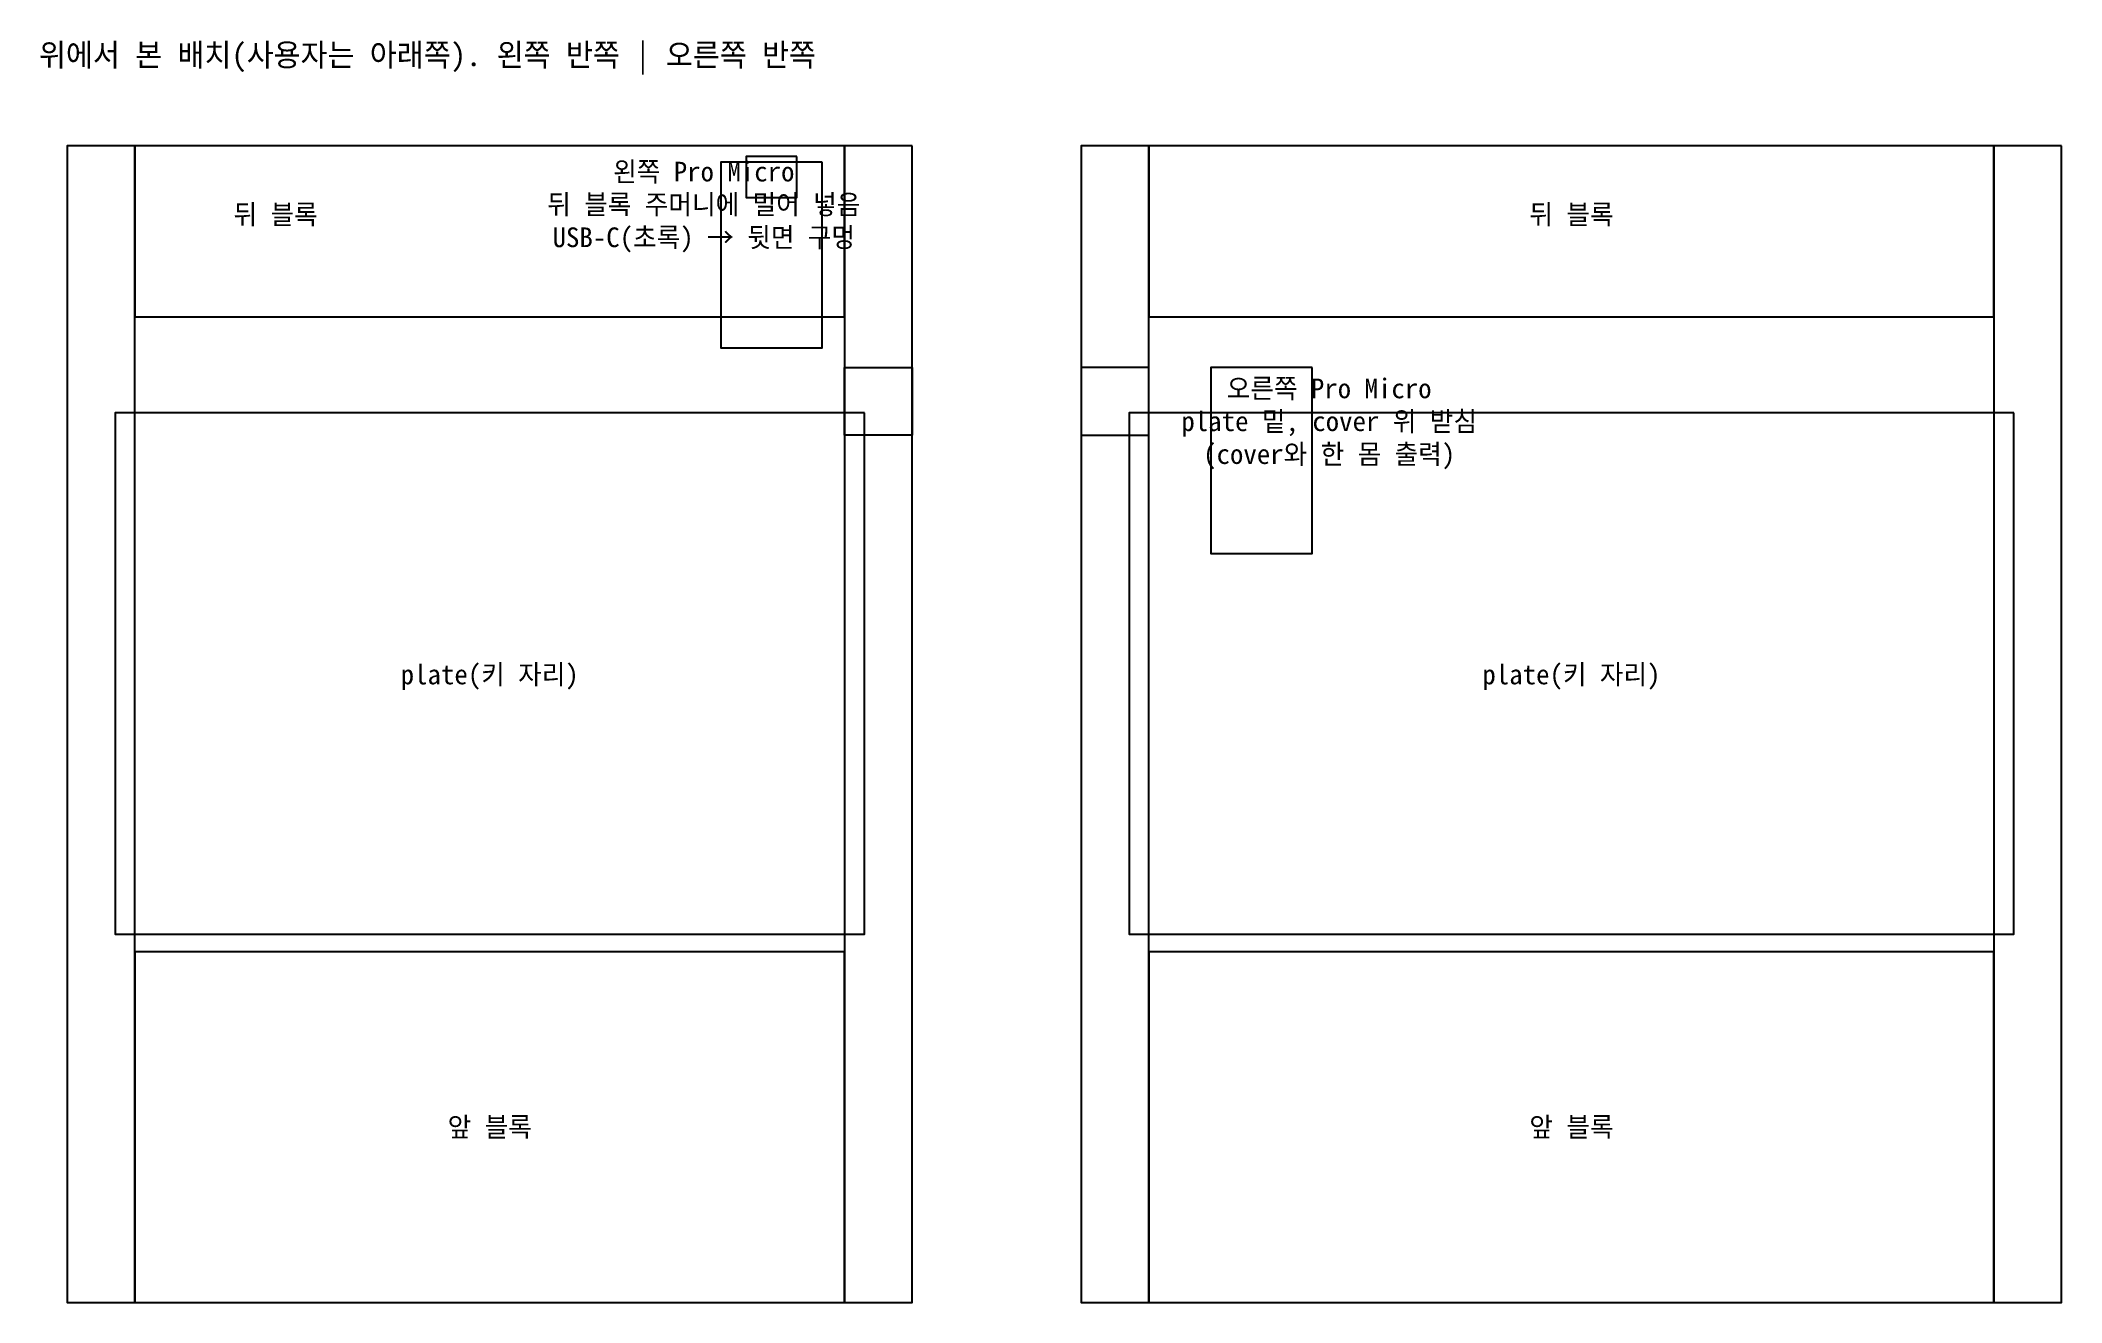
# Model space of a CAD drawing. Header units: metres. Extents: x -80 to 279, y -206 to 18.
import ezdxf

# ---------------------------------------------------------------- set-up
doc = ezdxf.new("R2010")
doc.units = ezdxf.units.M
for name, color, linetype in [('AUX', 6, 'Continuous'), ('BLOCK', 8, 'Continuous'), ('BOARD', 1, 'Continuous'), ('CASE', 7, 'Continuous'), ('PLATE', 5, 'Continuous'), ('TEXT', 7, 'Continuous'), ('USB', 3, 'Continuous')]:
    doc.layers.add(name, color=color, linetype=linetype)

msp = doc.modelspace()

# ---------------------------------------------------------------- linework, layer by layer
at = {"layer": 'AUX'}
for points in [[(63, -40), (75, -40), (75, -52), (63, -52), (63, -40)], [(117, -40), (105, -40), (105, -52), (117, -52), (117, -40)]]:
    msp.add_lwpolyline(points, close=True, dxfattribs=at)
at = {"layer": 'BLOCK'}
for points in [[(63, -0.65), (-63, -0.65), (-63, -31), (63, -31), (63, -0.65)], [(267, -0.65), (117, -0.65), (117, -31), (267, -31), (267, -0.65)], [(63, -143.75), (-63, -143.75), (-63, -206.04), (63, -206.04), (63, -143.75)], [(267, -143.75), (117, -143.75), (117, -206.04), (267, -206.04), (267, -143.75)]]:
    msp.add_lwpolyline(points, close=True, dxfattribs=at)
at = {"layer": 'BOARD'}
for points in [[(59, -3.5), (41, -3.5), (41, -36.5), (59, -36.5), (59, -3.5)], [(146, -40), (128, -40), (128, -73), (146, -73), (146, -40)]]:
    msp.add_lwpolyline(points, close=True, dxfattribs=at)
at = {"layer": 'CASE'}
for points in [[(75, -0.65), (-75, -0.65), (-75, -206.04), (75, -206.04), (75, -0.65)], [(-63, -0.65), (-75, -0.65), (-75, -206.04), (-63, -206.04), (-63, -0.65)], [(75, -0.65), (63, -0.65), (63, -206.04), (75, -206.04), (75, -0.65)], [(279, -0.65), (105, -0.65), (105, -206.04), (279, -206.04), (279, -0.65)], [(117, -0.65), (105, -0.65), (105, -206.04), (117, -206.04), (117, -0.65)], [(279, -0.65), (267, -0.65), (267, -206.04), (279, -206.04), (279, -0.65)]]:
    msp.add_lwpolyline(points, close=True, dxfattribs=at)
at = {"layer": 'PLATE'}
for points in [[(66.5, -48.05), (-66.5, -48.05), (-66.5, -140.62), (66.5, -140.62), (66.5, -48.05)], [(270.5, -48.05), (113.5, -48.05), (113.5, -140.62), (270.5, -140.62), (270.5, -48.05)]]:
    msp.add_lwpolyline(points, close=True, dxfattribs=at)
at = {"layer": 'USB'}
msp.add_lwpolyline([(54.5, -2.5), (45.5, -2.5), (45.5, -9.8), (54.5, -9.8), (54.5, -2.5)], close=True, dxfattribs=at)

# ---------------------------------------------------------------- texts
at = {"layer": 'TEXT'}
for s, insert, char_height, attachment_point in [('위에서 본 배치(사용자는 아래쪽). 왼쪽 반쪽 | 오른쪽 반쪽', (-80, 12), 4, 7), ('왼쪽 Pro Micro\\P뒤 블록 주머니에 밀어 넣음\\PUSB-C(초록) → 뒷면 구멍', (38, -11.5), 3.5, 5), ('뒤 블록', (-38, -13), 3.5, 5), ('뒤 블록', (192, -13), 3.5, 5), ('오른쪽 Pro Micro\\Pplate 밑, cover 위 받침\\P(cover와 한 몸 출력)', (149, -50), 3.5, 5), ('plate(키 자리)', (0, -95), 3.5, 5), ('plate(키 자리)', (192, -95), 3.5, 5), ('앞 블록', (0, -175), 3.5, 5), ('앞 블록', (192, -175), 3.5, 5)]:
    msp.add_mtext(s, dxfattribs=dict(at, insert=insert, char_height=char_height, attachment_point=attachment_point))

doc.saveas('drawing.dxf')
